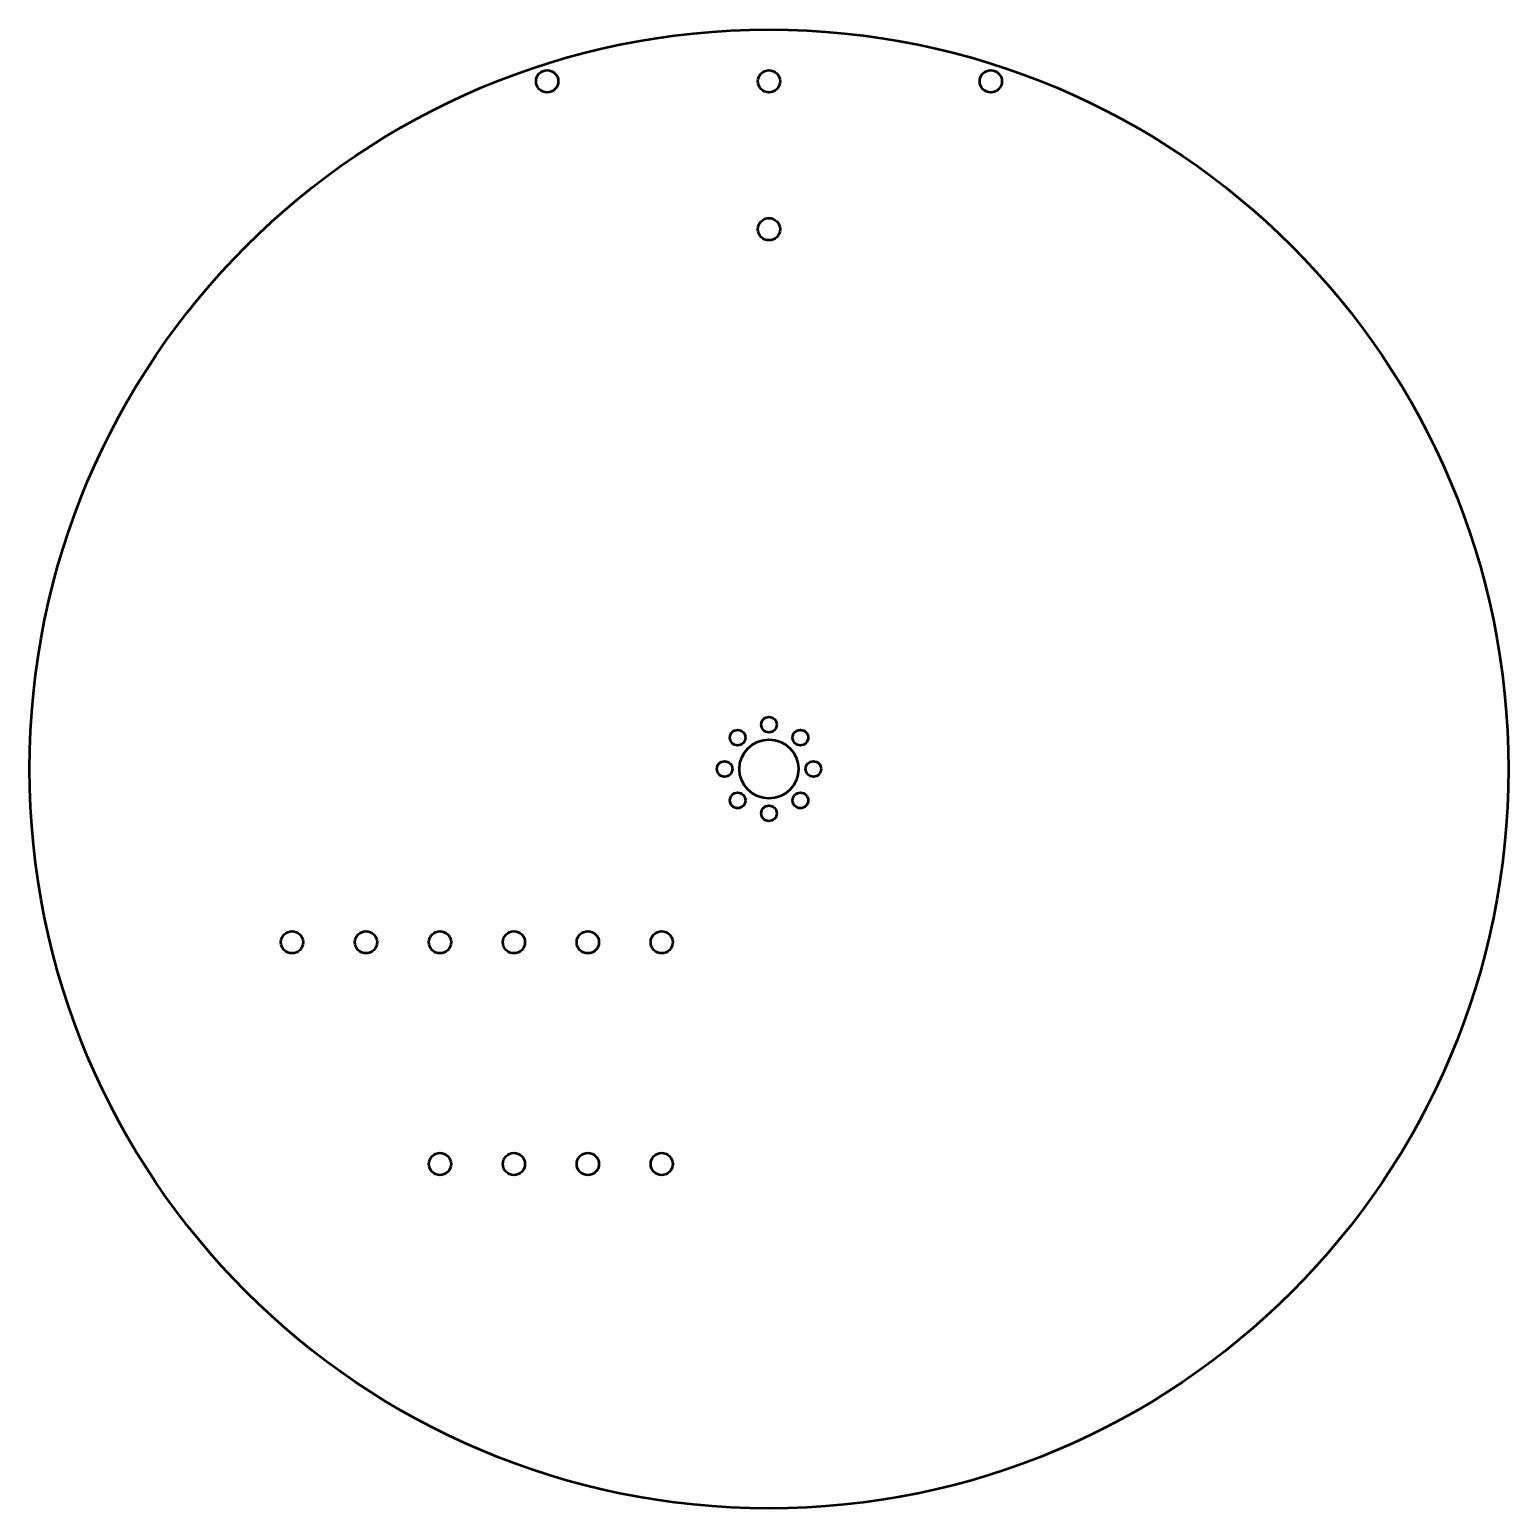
# Model space of a CAD drawing. Header units: millimetres. Extents: x 5 to 205, y 4 to 204.
import ezdxf

# ---------------------------------------------------------------- set-up
doc = ezdxf.new("R2010")
doc.units = ezdxf.units.MM
doc.layers.add('Visible (ISO)', color=7, linetype='Continuous', lineweight=50)

msp = doc.modelspace()

# ---------------------------------------------------------------- linework, layer by layer
at = {"layer": 'Visible (ISO)'}
for centre, radius in [((104.51, 104.13), 100), ((74.51, 197.13), 1.5), ((104.51, 197.13), 1.5), ((134.51, 197.13), 1.5), ((104.51, 177.13), 1.5), ((104.51, 110.13), 1.05), ((100.27, 108.37), 1.05), ((104.51, 104.13), 4), ((108.76, 108.37), 1.05), ((98.51, 104.13), 1.05), ((110.51, 104.13), 1.05), ((100.27, 99.88), 1.05), ((108.76, 99.88), 1.05), ((104.51, 98.13), 1.05), ((40.01, 80.7), 1.5), ((50.01, 80.7), 1.5), ((60.01, 80.7), 1.5), ((70.01, 80.7), 1.5), ((80.01, 80.7), 1.5), ((90.01, 80.7), 1.5), ((60.01, 50.7), 1.5), ((70.01, 50.7), 1.5), ((80.01, 50.7), 1.5), ((90.01, 50.7), 1.5)]:
    msp.add_circle(centre, radius, dxfattribs=at)

doc.saveas('drawing.dxf')
